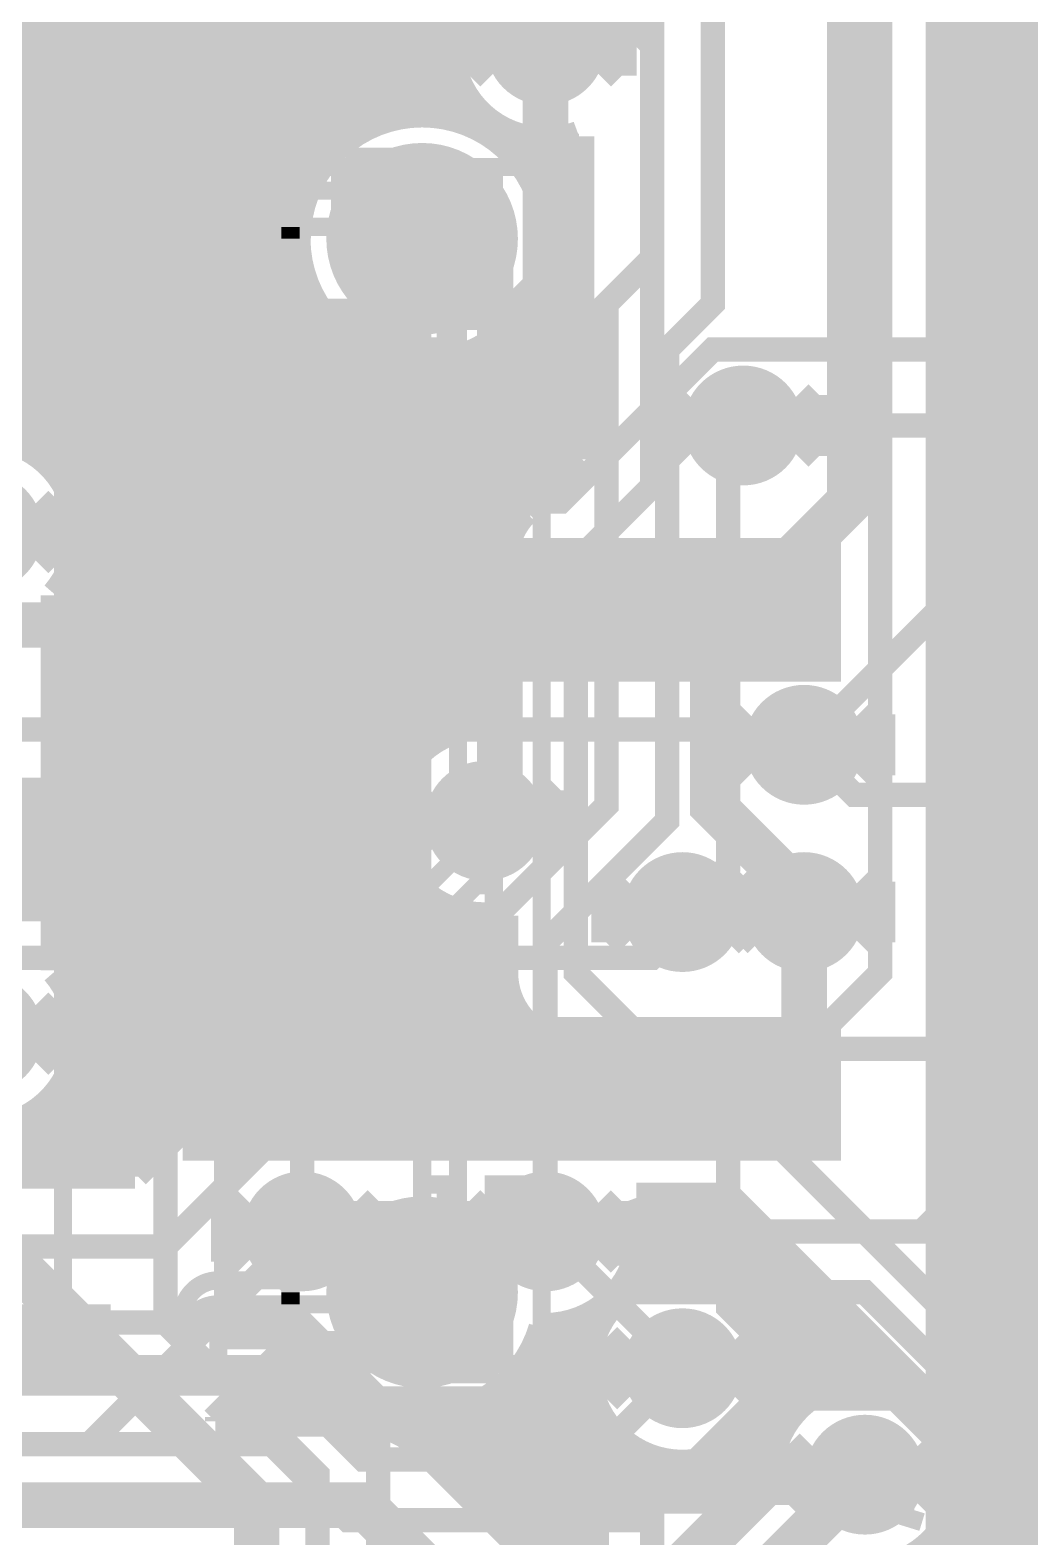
# Model space of a CAD drawing. Extents: x -10 to 131, y -93 to 209.
# Drawn here: x 105.68 to 114.03, y 16.12 to 28.7 of the extents above; entities that cross this region are included whole.
import ezdxf

# ---------------------------------------------------------------- set-up
doc = ezdxf.new("R2010")
doc.units = 0
doc.header["$MEASUREMENT"] = 0
doc.layers.get('0').update_dxf_attribs({"linetype": 'CONTINUOUS'})
for name, color, linetype in [('22-303-0_AST', 7, 'CONTINUOUS'), ('22-303-0_BOT', 2, 'CONTINUOUS'), ('22-303-0_DRD', 6, 'CONTINUOUS'), ('22-303-0_DRL', 1, 'CONTINUOUS'), ('22-303-0_GND', 3, 'CONTINUOUS'), ('22-303-0_IN1', 10, 'CONTINUOUS'), ('22-303-0_SMT', 9, 'CONTINUOUS'), ('22-303-0_SPT', 11, 'CONTINUOUS'), ('22-303-0_SST', 8, 'CONTINUOUS'), ('22-303-0_TOP', 15, 'CONTINUOUS'), ('THRUHOLE_NPT', 7, 'CONTINUOUS'), ('THRUHOLE_TAP', 2, 'CONTINUOUS')]:
    doc.layers.add(name, color=color, linetype=linetype)

# ---------------------------------------------------------------- blocks, each defined once
blk = doc.blocks.new('ROUND_28')
at = {"const_width": 0.54991}
blk.add_lwpolyline([(-0.274954, 0, 1), (0.274954, 0, 1)], format="xyb", close=True, dxfattribs=at)
blk = doc.blocks.new('ROUND_70')
at = {"const_width": 0.29972}
blk.add_lwpolyline([(-0.14986, 0, 1), (0.14986, 0, 1)], format="xyb", close=True, dxfattribs=at)
blk = doc.blocks.new('ROUND_116')
at = {"const_width": 0.10033}
blk.add_lwpolyline([(-0.050164, 0, 1), (0.050164, 0, 1)], format="xyb", close=True, dxfattribs=at)
blk = doc.blocks.new('ROUND_117')
at = {"const_width": 0.10033}
blk.add_lwpolyline([(-0.050164, 0, 1), (0.050164, 0, 1)], format="xyb", close=True, dxfattribs=at)
blk = doc.blocks.new('ROUND_85')
at = {"const_width": 0.8001}
blk.add_lwpolyline([(-0.40005, 0, 1), (0.40005, 0, 1)], format="xyb", close=True, dxfattribs=at)
blk = doc.blocks.new('ROUND_98')
at = {"const_width": 0.50038}
blk.add_lwpolyline([(-0.25019, 0, 1), (0.25019, 0, 1)], format="xyb", close=True, dxfattribs=at)
blk = doc.blocks.new('ROUND_100')
at = {"const_width": 0.50038}
blk.add_lwpolyline([(-0.25019, 0, 1), (0.25019, 0, 1)], format="xyb", close=True, dxfattribs=at)
blk = doc.blocks.new('RECTANGLE_29')
blk.add_solid([(2.74955, 0.59944), (2.74955, -0.59944), (-2.74955, 0.59944), (-2.74955, -0.59944)])
blk = doc.blocks.new('ROUND_108')
at = {"const_width": 0.10033}
blk.add_lwpolyline([(-0.050164, 0, 1), (0.050164, 0, 1)], format="xyb", close=True, dxfattribs=at)

msp = doc.modelspace()

# ---------------------------------------------------------------- linework, layer by layer
at = {"layer": '22-303-0_AST', "const_width": 0.1524}
for points in [[(106.94924, 17.75968), (106.94924, 17.55902), (105.95102, 17.55902), (105.95102, 27.559), (106.94924, 27.559)], [(107.24896, 18.0594), (108.95076, 18.0594), (109.14888, 18.0594), (109.14888, 19.06016), (108.95076, 19.06016), (108.95076, 18.0594), (109.25048, 17.75968), (109.25048, 19.90852), (109.5502, 19.90852), (109.5502, 21.81098), (109.25048, 21.81098), (108.95076, 21.50872), (108.95076, 24.20874), (108.95076, 24.4602), (108.95076, 25.2603), (108.95076, 25.50922), (108.95076, 26.0604), (108.95076, 27.05862), (109.25048, 27.36088), (107.24896, 27.36088), (107.24896, 27.559), (106.94924, 27.559), (106.94924, 27.36088)], [(109.5502, 27.559), (109.94898, 27.559), (109.94898, 26.0604), (109.5502, 26.0604), (109.5502, 27.559), (107.24896, 27.559)], [(106.94924, 27.16022), (106.94924, 27.36088)], [(109.25048, 21.81098), (109.25048, 23.90902), (109.5502, 23.90902), (109.5502, 25.80894), (109.25048, 25.80894), (109.25048, 27.36088)], [(107.24896, 27.05862), (108.95076, 27.05862), (109.14888, 27.05862), (109.14888, 26.0604), (108.95076, 26.0604)], [(107.85094, 27.05862), (107.85094, 26.95956)], [(107.74934, 26.8605), (107.24896, 26.8605)], [(105.95102, 25.56002), (103.9495, 25.56002), (103.9495, 25.85974), (103.9495, 26.15946), (105.95102, 26.15946)], [(109.94898, 19.06016), (109.94898, 26.0604)], [(109.25048, 25.80894), (108.95076, 25.50922)], [(109.5502, 25.56002), (109.40034, 25.56002), (109.10062, 25.2603)], [(108.95076, 25.2603), (109.10062, 25.2603), (109.5502, 25.2603)], [(108.95076, 24.4602), (109.10062, 24.4602), (109.5502, 24.4602)], [(109.10062, 24.4602), (109.40034, 24.16048), (109.5502, 24.16048)], [(108.95076, 24.20874), (109.25048, 23.90902)], [(109.94898, 23.56104), (111.9505, 23.56104), (111.9505, 23.86076), (111.9505, 24.16048), (109.94898, 24.16048)], [(105.95102, 21.55952), (103.9495, 21.55952), (103.9495, 21.85924), (103.9495, 22.15896), (105.95102, 22.15896)], [(109.5502, 21.55952), (109.40034, 21.55952), (109.10062, 21.2598), (108.95076, 21.2598), (108.95076, 21.50872)], [(109.5502, 20.15998), (109.40034, 20.15998), (109.10062, 20.4597), (108.95076, 20.4597), (108.95076, 21.2598)], [(109.5502, 21.2598), (109.10062, 21.2598)], [(109.25048, 19.90852), (108.95076, 20.21078), (108.95076, 20.4597)], [(109.10062, 20.4597), (109.5502, 20.4597)], [(108.95076, 20.21078), (108.95076, 19.06016)], [(109.94898, 20.15998), (111.9505, 20.15998), (111.9505, 19.86026), (111.9505, 19.56054), (109.94898, 19.56054)], [(109.94898, 17.55902), (109.5502, 17.55902), (109.5502, 19.06016), (109.94898, 19.06016), (109.94898, 17.55902)], [(110.66018, 18.38198), (110.66018, 18.6182)], [(110.66018, 18.49882), (111.67618, 18.49882), (111.506, 18.6182)], [(107.74934, 18.26006), (107.24896, 18.26006)], [(107.85094, 18.0594), (107.85094, 18.161)], [(106.94924, 17.96034), (106.94924, 17.75968)], [(106.94924, 17.55902), (107.24896, 17.55902), (107.24896, 17.75968), (109.25048, 17.75968)], [(109.5502, 17.55902), (107.24896, 17.55902)]]:
    msp.add_lwpolyline(points, dxfattribs=at)
for points in [[(106.94924, 27.36088, 0.4142136), (107.24896, 27.06116)], [(106.94924, 27.16022, 0.4142136), (107.24896, 26.8605)], [(107.72648, 26.85542, 0.4142136), (107.82554, 26.95448)], [(107.95, 26.15946, 0.4142136), (107.65028, 25.85974)], [(108.24972, 25.85974, 0.4142136), (107.95, 26.15946)], [(107.65028, 25.85974, 0.4142136), (107.95, 25.56002)], [(107.95, 25.56002, 0.4142136), (108.24972, 25.85974)], [(107.95, 24.16048, 0.4142136), (107.65028, 23.86076)], [(108.24972, 23.86076, 0.4142136), (107.95, 24.16048)], [(107.65028, 23.86076, 0.4142136), (107.95, 23.56104)], [(107.95, 23.56104, 0.4142136), (108.24972, 23.86076)], [(107.95, 22.15896, 0.4142136), (107.65028, 21.85924)], [(108.24972, 21.85924, 0.4142136), (107.95, 22.15896)], [(107.65028, 21.85924, 0.4142136), (107.95, 21.55952)], [(107.95, 21.55952, 0.4142136), (108.24972, 21.85924)], [(107.95, 20.15998, 0.4142136), (107.65028, 19.86026)], [(108.24972, 19.86026, 0.4142136), (107.95, 20.15998)], [(107.65028, 19.86026, 0.4142136), (107.95, 19.56054)], [(107.95, 19.56054, 0.4142136), (108.24972, 19.86026)], [(107.24896, 18.26006, 0.4142136), (106.94924, 17.96034)], [(107.85094, 18.161, 0.4142136), (107.74934, 18.2626)], [(107.24896, 18.0594, 0.4142136), (106.94924, 17.75968)]]:
    msp.add_lwpolyline(points, format="xyb", dxfattribs=at)
at = {"layer": '22-303-0_BOT'}
for points, const_width in [([(115.951, 48.133), (115.697, 48.387), (112.649, 48.387), (111.887, 47.625), (111.887, 32.893), (110.871, 31.877), (110.871, 24.892), (110.236, 24.257), (110.236, 20.828), (110.871, 20.193), (114.3, 20.193), (114.3, 20.701), (116.459, 22.86), (116.586, 22.86)], 0.2032), ([(112.141, 22.733), (114.046, 24.638), (114.046, 28.702), (112.141, 30.607), (112.141, 32.512), (112.649, 33.02), (112.649, 36.957), (115.697, 40.005), (115.697, 44.704), (113.665, 46.736), (113.665, 47.752)], 0.2032), ([(105.664, 39.80434), (105.664, 25.2222)], 0.254), ([(105.8926, 39.80434), (105.8926, 25.03932)], 0.254), ([(106.1212, 39.80434), (106.1212, 19.1516)], 0.254), ([(106.3498, 39.80434), (106.3498, 19.1516)], 0.254), ([(106.5784, 39.80434), (106.5784, 19.17446)], 0.254), ([(106.807, 39.80434), (106.807, 19.40306)], 0.254), ([(107.0356, 39.80434), (107.0356, 19.63166)], 0.254), ([(107.2642, 30.30728), (107.2642, 19.86026)], 0.254), ([(112.141, 21.336), (112.141, 21.463), (111.379, 22.225), (111.379, 23.622), (112.522, 24.765), (112.522, 29.21), (111.506, 30.226)], 0.381), ([(107.4928, 30.06852), (107.4928, 20.07108)], 0.254), ([(107.7214, 29.9593), (107.7214, 20.15744)], 0.254), ([(108.1786, 29.9593), (108.1786, 27.68346)], 0.254), ([(108.4072, 30.0355), (108.4072, 27.86634)], 0.254), ([(108.6358, 30.0355), (108.6358, 27.96794)], 0.254), ([(108.8644, 30.0355), (108.8644, 28.01366)], 0.254), ([(109.093, 30.0355), (109.093, 28.00604)], 0.254), ([(107.95, 29.92628), (107.95, 27.30246)], 0.254), ([(109.17428, 28.6258), (102.8446, 28.6258)], 0.254), ([(109.1946, 28.3972), (102.8446, 28.3972)], 0.254), ([(109.2835, 28.1686), (102.8446, 28.1686)], 0.254), ([(109.3216, 28.11018), (109.3216, 27.95016)], 0.254), ([(108.55198, 27.94), (102.8446, 27.94)], 0.254), ([(109.48162, 27.94), (109.347, 27.94)], 0.254), ([(109.5502, 27.89174), (109.5502, 27.83078)], 0.254), ([(110.2614, 27.81554), (110.2614, 25.14346)], 0.254), ([(108.20654, 27.7114), (102.8446, 27.7114)], 0.254), ([(110.2614, 27.7114), (109.69244, 27.7114)], 0.254), ([(109.7788, 27.79268), (109.7788, 27.61488)], 0.254), ([(110.0074, 27.76728), (110.0074, 24.88946)], 0.254), ([(110.236, 27.80792), (110.236, 25.11806)], 0.254), ([(108.03128, 27.4828), (102.8446, 27.4828)], 0.254), ([(110.2614, 27.4828), (109.8677, 27.4828)], 0.254), ([(107.93476, 27.2542), (102.8446, 27.2542)], 0.254), ([(110.2614, 27.2542), (109.96422, 27.2542)], 0.254), ([(107.89412, 27.0256), (102.8446, 27.0256)], 0.254), ([(110.2614, 27.0256), (110.00486, 27.0256)], 0.254), ([(107.90428, 26.797), (102.8446, 26.797)], 0.254), ([(110.2614, 26.797), (109.9947, 26.797)], 0.254), ([(107.96778, 26.5684), (102.8446, 26.5684)], 0.254), ([(107.95, 26.61412), (107.95, 20.1676)], 0.254), ([(110.2614, 26.5684), (109.9312, 26.5684)], 0.254), ([(108.09224, 26.3398), (102.8446, 26.3398)], 0.254), ([(109.7788, 26.3017), (109.7788, 24.66086)], 0.254), ([(110.2614, 26.3398), (109.80674, 26.3398)], 0.254), ([(108.1786, 26.23566), (108.1786, 20.1676)], 0.254), ([(108.3183, 26.1112), (102.8446, 26.1112)], 0.254), ([(108.4072, 26.05278), (108.4072, 20.1676)], 0.254), ([(109.5502, 26.08834), (109.5502, 22.90064)], 0.254), ([(110.2614, 26.1112), (109.58068, 26.1112)], 0.254), ([(108.6358, 25.94864), (108.6358, 20.1676)], 0.254), ([(109.3216, 25.96896), (109.3216, 22.89048)], 0.254), ([(110.2614, 25.8826), (102.8446, 25.8826)], 0.254), ([(108.8644, 25.90546), (108.8644, 22.62632)], 0.254), ([(109.093, 25.91054), (109.093, 22.8092)], 0.254), ([(110.2614, 25.654), (102.8446, 25.654)], 0.254), ([(110.2614, 25.4254), (102.8446, 25.4254)], 0.254), ([(110.2614, 25.1968), (105.70972, 25.1968)], 0.254), ([(110.2614, 25.14346), (109.81182, 24.69388)], 0.254), ([(110.0836, 24.9682), (105.94848, 24.9682)], 0.254), ([(109.855, 24.7396), (106.0577, 24.7396)], 0.254), ([(109.68228, 24.511), (106.09072, 24.511)], 0.254), ([(109.6264, 24.2824), (106.0577, 24.2824)], 0.254), ([(109.6264, 24.257), (109.6264, 22.89048)], 0.254), ([(109.6264, 24.0538), (105.94848, 24.0538)], 0.254), ([(105.8926, 23.98014), (105.8926, 20.84832)], 0.254), ([(105.8926, 23.98014), (105.8926, 20.84832)], 0.254), ([(109.6264, 23.8252), (105.8926, 23.8252)], 0.254), ([(109.6264, 23.5966), (105.8926, 23.5966)], 0.254), ([(109.6264, 23.368), (105.8926, 23.368)], 0.254), ([(109.6264, 23.1394), (105.8926, 23.1394)], 0.254), ([(109.6264, 22.9108), (105.8926, 22.9108)], 0.254), ([(108.9152, 22.6822), (105.8926, 22.6822)], 0.254), ([(108.74756, 22.4536), (105.8926, 22.4536)], 0.254), ([(108.67644, 22.225), (105.8926, 22.225)], 0.254), ([(108.67136, 21.9964), (105.8926, 21.9964)], 0.254), ([(101.346, 18.542), (106.807, 18.542), (107.823, 19.558), (111.76, 19.558), (115.189, 16.129), (115.189, 15.621), (115.697, 15.113), (115.697, 12.827), (118.491, 10.033), (118.491, 7.747), (119.761, 6.477), (121.158, 6.477), (123.19, 8.509), (123.19, 19.431), (120.777, 21.844), (119.761, 21.844), (119.634, 21.717), (119.634, 21.844)], 0.2032), ([(108.7374, 21.7678), (105.8926, 21.7678)], 0.254), ([(108.8898, 21.5392), (105.8926, 21.5392)], 0.254), ([(108.8644, 21.56714), (108.8644, 20.1676)], 0.254), ([(109.29366, 21.3106), (105.8926, 21.3106)], 0.254), ([(109.093, 21.38426), (109.093, 20.1676)], 0.254), ([(109.3216, 21.30552), (109.3216, 20.1676)], 0.254), ([(109.5502, 21.29282), (109.5502, 20.1676)], 0.254), ([(109.6264, 21.30552), (109.6264, 20.828)], 0.254), ([(109.6264, 21.082), (105.8926, 21.082)], 0.254), ([(109.6264, 20.8534), (105.8926, 20.8534)], 0.254), ([(109.66196, 20.6248), (106.02976, 20.6248)], 0.254), ([(109.8042, 20.3962), (106.08564, 20.3962)], 0.254), ([(109.7788, 20.42414), (109.7788, 20.1676)], 0.254), ([(109.8042, 20.3962), (110.0328, 20.1676)], 0.254), ([(110.0328, 20.1676), (106.07548, 20.1676)], 0.254), ([(110.0328, 20.1676), (107.823, 20.1676)], 0.254), ([(110.0074, 20.193), (110.0074, 20.1676)], 0.254), ([(107.3404, 19.939), (105.9942, 19.939)], 0.254), ([(107.3912, 19.9898), (106.553, 19.1516)], 0.254), ([(105.8926, 19.78914), (105.8926, 19.1516)], 0.254), ([(107.1118, 19.7104), (105.81132, 19.7104)], 0.254), ([(105.664, 19.60626), (105.664, 19.1516)], 0.254), ([(106.8832, 19.4818), (103.04018, 19.4818)], 0.254), ([(106.6546, 19.2532), (103.0224, 19.2532)], 0.254), ([(106.553, 19.1516), (102.99192, 19.1516)], 0.254), ([(111.506, 18.9484), (110.73892, 18.9484)], 0.254), ([(110.9218, 18.9484), (110.9218, 18.30832)], 0.254), ([(111.1504, 18.9484), (111.1504, 18.33372)], 0.254), ([(111.379, 18.9484), (111.379, 18.29308)], 0.254), ([(111.506, 18.9484), (114.5794, 15.875)], 0.254), ([(107.95, 18.669), (106.172, 16.891), (97.155, 16.891), (97.028, 16.764), (93.853, 16.764), (93.218, 16.129), (92.71, 16.129), (91.948, 15.367), (83.947, 15.367), (82.677, 16.637), (81.788, 16.637), (80.518, 15.367), (76.2, 15.367), (73.787, 17.78), (73.787, 18.034), (74.549, 18.796), (74.676, 18.796)], 0.2032), ([(111.6584, 18.796), (110.77956, 18.796)], 0.254), ([(111.6076, 18.8468), (111.6076, 18.1737)], 0.254), ([(111.887, 18.5674), (110.7821, 18.5674)], 0.254), ([(111.8362, 18.6182), (111.8362, 17.90954)], 0.254), ([(112.0648, 18.3896), (112.0648, 17.19326)], 0.254), ([(110.6932, 18.28546), (110.6932, 18.20926)], 0.254), ([(112.1156, 18.3388), (110.7186, 18.3388)], 0.254), ([(112.2934, 18.161), (112.2934, 17.3609)], 0.254), ([(110.4646, 18.0213), (110.4646, 17.99082)], 0.254), ([(112.3442, 18.1102), (111.68126, 18.1102)], 0.254), ([(106.299, 17.8816), (101.81082, 17.8816)], 0.254), ([(106.3498, 17.9324), (101.87432, 17.9324)], 0.254), ([(105.664, 17.9324), (105.664, 17.5006)], 0.254), ([(105.8926, 17.9324), (105.8926, 17.5006)], 0.254), ([(106.3498, 17.9324), (105.918, 17.5006)], 0.254), ([(106.1212, 17.9324), (106.1212, 17.70126)], 0.254), ([(110.39856, 17.8816), (110.16234, 17.8816)], 0.254), ([(110.236, 17.90192), (110.236, 12.93876)], 0.254), ([(112.5728, 17.8816), (111.8489, 17.8816)], 0.254), ([(112.522, 17.9324), (112.522, 17.43456)], 0.254), ([(107.95254, 17.80794), (107.22356, 17.0815)], 0.254), ([(107.95, 17.8054), (107.95, 17.0815)], 0.254), ([(110.0074, 17.86128), (110.0074, 15.81912)], 0.254), ([(106.0704, 17.653), (96.42856, 17.653)], 0.254), ([(108.02112, 17.653), (107.79506, 17.653)], 0.254), ([(110.32744, 17.653), (109.87786, 17.653)], 0.254), ([(112.8014, 17.653), (111.92256, 17.653)], 0.254), ([(112.7506, 17.7038), (112.7506, 17.4371)], 0.254), ([(105.918, 17.5006), (97.155, 17.5006)], 0.254), ([(107.7214, 17.5768), (107.7214, 17.0815)], 0.254), ([(109.7788, 17.50314), (109.7788, 16.05026)], 0.254), ([(108.18876, 17.4244), (107.56646, 17.4244)], 0.254), ([(108.1786, 17.4371), (108.1786, 17.0815)], 0.254), ([(110.32236, 17.4244), (109.71022, 17.4244)], 0.254), ([(112.46866, 17.4244), (111.9251, 17.4244)], 0.254), ([(113.03, 17.4244), (112.82934, 17.4244)], 0.254), ([(112.9792, 17.4752), (112.9792, 17.3736)], 0.254), ([(107.4928, 17.3482), (107.4928, 17.0815)], 0.254), ([(108.4072, 17.25168), (108.4072, 17.0815)], 0.254), ([(109.5502, 17.28978), (109.5502, 16.27886)], 0.254), ([(113.2078, 17.2466), (113.2078, 17.21866)], 0.254), ([(107.2642, 17.1196), (107.2642, 17.0815)], 0.254), ([(108.51642, 17.1958), (107.33786, 17.1958)], 0.254), ([(108.6358, 17.15008), (108.6358, 17.05864)], 0.254), ([(109.3216, 17.1704), (109.3216, 16.50746)], 0.254), ([(110.3884, 17.1958), (109.38256, 17.1958)], 0.254), ([(111.8362, 17.14246), (111.8362, 16.81226)], 0.254), ([(112.0648, 17.1958), (111.8616, 17.1958)], 0.254), ([(113.2586, 17.1958), (113.23066, 17.1958)], 0.254), ([(108.458, 17.0815), (107.22356, 17.0815)], 0.254), ([(108.8644, 17.1069), (108.8644, 16.94942)], 0.254), ([(109.093, 17.11198), (109.093, 16.73606)], 0.254), ([(110.4646, 17.06118), (110.4646, 16.43888)], 0.254), ([(113.4364, 17.018), (113.4364, 16.81734)], 0.254), ([(110.5408, 16.9672), (108.84154, 16.9672)], 0.254), ([(108.95838, 16.87068), (109.97692, 15.85214)], 0.254), ([(111.6076, 16.8783), (111.6076, 16.58366)], 0.254), ([(111.9124, 16.9672), (111.70666, 16.9672)], 0.254), ([(113.4872, 16.9672), (113.3856, 16.9672)], 0.254), ([(110.94466, 16.7386), (109.09046, 16.7386)], 0.254), ([(110.6932, 16.84274), (110.6932, 16.43888)], 0.254), ([(110.9218, 16.74368), (110.9218, 16.43888)], 0.254), ([(111.76254, 16.7386), (111.30534, 16.7386)], 0.254), ([(111.379, 16.75892), (111.379, 16.43888)], 0.254), ([(111.86668, 16.84274), (111.46282, 16.43888)], 0.254), ([(113.7158, 16.7386), (113.4491, 16.7386)], 0.254), ([(113.665, 16.7894), (113.665, 15.15872)], 0.254), ([(111.1504, 16.71828), (111.1504, 16.43888)], 0.254), ([(112.649, 16.637), (111.506, 15.494), (111.506, 13.27912), (111.60506, 13.18006), (111.49076, 13.18006)], 0.381), ([(111.53394, 16.51), (109.31906, 16.51)], 0.254), ([(113.9444, 16.51), (113.44656, 16.51)], 0.254), ([(113.8936, 16.5608), (113.8936, 15.1257)], 0.254), ([(109.48924, 9.67994), (109.48924, 15.35176), (108.458, 16.383), (97.536, 16.383), (97.409, 16.256)], 0.381), ([(110.38332, 16.43888), (110.38332, 12.93876)], 0.254), ([(111.46282, 16.43888), (110.38332, 16.43888)], 0.254), ([(113.4364, 16.45666), (113.4364, 15.42034)], 0.254), ([(110.38332, 16.2814), (109.54766, 16.2814)], 0.254), ([(114.173, 16.2814), (113.3729, 16.2814)], 0.254), ([(114.1222, 16.3322), (114.1222, 15.01648)], 0.254), ([(110.38332, 16.0528), (109.77626, 16.0528)], 0.254), ([(114.4016, 16.0528), (113.20526, 16.0528)], 0.254), ([(113.2078, 16.0528), (113.2078, 15.82166)], 0.254)]:
    msp.add_lwpolyline(points, dxfattribs=dict(at, const_width=const_width))
at = {"layer": '22-303-0_BOT', "const_width": 0.254}
for points in [[(109.982, 29.38272, 0.4142136), (109.17428, 28.575)], [(109.17428, 28.575, 0.4142136), (109.982, 27.76728)], [(108.95076, 28.0162, 0.4142136), (107.89412, 26.95956)], [(110.0074, 26.95956, 0.4142136), (108.95076, 28.0162)], [(109.982, 27.76728, 0.0883598), (110.26088, 27.81695)], [(107.89158, 26.95956, 0.4142136), (108.95076, 25.90038)], [(108.95076, 25.90292, 0.4142136), (110.0074, 26.95956)], [(106.09072, 24.511, 0.4142136), (105.283, 25.31872)], [(109.8042, 24.6888, 0.1989124), (109.62534, 24.257)], [(109.8042, 24.6888, 0.1989124), (109.62534, 24.257)], [(105.8926, 23.98014, 0.1810567), (106.09135, 24.511)], [(109.474, 22.90572, 0.4142136), (108.66628, 22.098)], [(109.6264, 22.89048, 0.0475328), (109.474, 22.905)], [(108.66628, 22.098, 0.4142136), (109.474, 21.29028)], [(109.474, 21.29028, 0.0475322), (109.62653, 21.30481)], [(106.09072, 20.32, 0.1804438), (105.89338, 20.849)], [(109.6264, 20.828, 0.1989124), (109.80495, 20.39695)], [(105.283, 19.51228, 0.4142136), (106.09072, 20.32)], [(107.823, 20.1676, 0.198913), (107.39195, 19.98905)], [(107.823, 20.1676, 0.198913), (107.39195, 19.98905)], [(110.78972, 18.669, 0.088634), (110.73974, 18.9487)], [(110.78972, 18.669, 0.088634), (110.73974, 18.9487)], [(109.982, 17.86128, 0.4142136), (110.78972, 18.669)], [(109.982, 17.86128, 0.4142136), (110.78972, 18.669)], [(111.125, 18.33372, 0.4142136), (110.31728, 17.526)], [(111.93272, 17.526, 0.4142136), (111.125, 18.33372)], [(107.95254, 17.80794, 0.3178045), (108.95076, 17.10182)], [(108.95076, 17.10182, 0.3324807), (109.96676, 17.86128)], [(110.31728, 17.526, 0.4142136), (111.125, 16.71828)], [(111.125, 16.71828, 0.4142136), (111.93272, 17.526)], [(112.649, 17.44472, 0.3407478), (111.86668, 16.84274)], [(113.45672, 16.637, 0.4142136), (112.649, 17.44472)], [(108.95076, 16.87576, 0.1989124), (108.458, 17.07987)], [(108.95076, 16.87576, 0.1989124), (108.458, 17.07987)], [(113.0554, 15.9385, 0.2670532), (113.45712, 16.637)]]:
    msp.add_lwpolyline(points, format="xyb", dxfattribs=at)
at = {"layer": '22-303-0_DRD', "const_width": 0.254}
for points in [[(109.347, 28.321), (109.982, 28.956)], [(109.982, 28.956), (110.617, 28.321)], [(109.347, 28.829), (109.347, 28.321)], [(109.982, 28.194), (109.347, 28.829)], [(110.617, 28.829), (109.982, 28.194)], [(110.617, 28.321), (110.617, 28.829)], [(108.31576, 27.59456), (108.31576, 26.95956)], [(108.95076, 27.59456), (108.31576, 27.59456)], [(108.95076, 26.32456), (108.95076, 27.59456)], [(108.31576, 26.95956), (109.58576, 26.95956)], [(109.58576, 26.95956), (109.58576, 26.32456)], [(109.58576, 26.32456), (108.95076, 26.32456)], [(110.998, 25.146), (111.633, 25.781)], [(111.633, 25.781), (112.268, 25.146)], [(110.998, 25.654), (110.998, 25.146)], [(111.633, 25.019), (110.998, 25.654)], [(112.268, 25.654), (111.633, 25.019)], [(112.268, 25.146), (112.268, 25.654)], [(105.283, 24.892), (105.918, 24.257)], [(105.918, 24.765), (105.283, 24.13)], [(105.918, 24.257), (105.918, 24.765)], [(111.506, 22.479), (112.141, 23.114)], [(112.141, 23.114), (112.776, 22.479)], [(111.506, 22.987), (111.506, 22.479)], [(112.141, 22.352), (111.506, 22.987)], [(112.776, 22.987), (112.141, 22.352)], [(112.776, 22.479), (112.776, 22.987)], [(108.839, 21.844), (109.474, 22.479)], [(109.474, 22.479), (110.109, 21.844)], [(108.839, 22.352), (108.839, 21.844)], [(109.474, 21.717), (108.839, 22.352)], [(110.109, 22.352), (109.474, 21.717)], [(110.109, 21.844), (110.109, 22.352)], [(110.49, 21.082), (111.125, 21.717)], [(111.125, 21.717), (111.76, 21.082)], [(111.506, 21.082), (112.141, 21.717)], [(112.141, 21.717), (112.776, 21.082)], [(110.49, 21.59), (110.49, 21.082)], [(111.125, 20.955), (110.49, 21.59)], [(111.76, 21.59), (111.125, 20.955)], [(111.506, 21.59), (111.506, 21.082)], [(112.141, 20.955), (111.506, 21.59)], [(111.76, 21.082), (111.76, 21.59)], [(112.776, 21.59), (112.141, 20.955)], [(112.776, 21.082), (112.776, 21.59)], [(105.283, 20.701), (105.918, 20.066)], [(105.918, 20.574), (105.283, 19.939)], [(105.918, 20.066), (105.918, 20.574)], [(107.315, 18.415), (107.95, 19.05)], [(107.95, 19.05), (108.585, 18.415)], [(109.347, 18.415), (109.982, 19.05)], [(109.347, 18.415), (109.982, 19.05)], [(109.982, 19.05), (110.617, 18.415)], [(109.982, 19.05), (110.617, 18.415)], [(107.315, 18.923), (107.315, 18.415)], [(107.95, 18.288), (107.315, 18.923)], [(108.585, 18.923), (107.95, 18.288)], [(108.585, 18.415), (108.585, 18.923)], [(109.347, 18.923), (109.347, 18.415)], [(109.982, 18.288), (109.347, 18.923)], [(109.347, 18.923), (109.347, 18.415)], [(109.982, 18.288), (109.347, 18.923)], [(110.617, 18.923), (109.982, 18.288)], [(110.617, 18.923), (109.982, 18.288)], [(110.617, 18.415), (110.617, 18.923)], [(110.617, 18.415), (110.617, 18.923)], [(108.31576, 18.796), (108.31576, 18.161)], [(108.95076, 18.796), (108.31576, 18.796)], [(108.95076, 17.526), (108.95076, 18.796)], [(108.31576, 18.161), (109.58576, 18.161)], [(109.58576, 18.161), (109.58576, 17.526)], [(110.49, 17.272), (111.125, 17.907)], [(111.125, 17.907), (111.76, 17.272)], [(110.49, 17.78), (110.49, 17.272)], [(111.125, 17.145), (110.49, 17.78)], [(111.76, 17.78), (111.125, 17.145)], [(111.76, 17.272), (111.76, 17.78)], [(109.58576, 17.526), (108.95076, 17.526)], [(112.014, 16.383), (112.649, 17.018)], [(112.649, 17.018), (113.284, 16.383)], [(112.014, 16.891), (112.014, 16.383)], [(112.649, 16.256), (112.014, 16.891)], [(113.284, 16.891), (112.649, 16.256)], [(113.284, 16.383), (113.284, 16.891)]]:
    msp.add_lwpolyline(points, dxfattribs=at)
at = {"layer": '22-303-0_IN1'}
for points, const_width in [([(111.76, 95.504), (111.76, 80.899), (112.014, 80.645), (112.014, 66.929), (113.538, 65.405), (113.538, 64.389), (112.395, 63.246), (112.395, 62.611), (112.522, 62.484), (112.522, 54.864), (110.49, 52.832), (110.49, 38.862), (110.871, 38.481), (110.871, 29.591), (111.379, 29.083), (111.379, 26.416), (110.998, 26.035), (110.998, 22.098), (109.982, 21.082), (109.982, 18.669)], 0.2032), ([(112.903, 65.151), (112.522, 65.151), (112.014, 64.643), (112.014, 63.627), (111.9505, 63.627), (111.9505, 62.357), (112.014, 62.357), (112.014, 54.991), (109.982, 52.959), (109.982, 31.369), (109.601, 30.988), (109.601, 29.845), (110.871, 28.575), (110.871, 26.797), (110.49, 26.416), (110.49, 22.225), (107.95, 19.685), (107.95, 18.669)], 0.2032), ([(74.93, -17.78), (74.93, -17.907), (79.883, -22.86), (101.346, -22.86), (105.283, -18.923), (105.283, -13.335), (111.506, -7.112), (111.506, -0.762), (108.585, 2.159), (108.585, 16.891), (107.315, 18.161), (107.315, 27.305), (108.585, 28.575), (108.585, 56.515)], 0.2032), ([(106.807, 54.61), (106.807, 17.907), (108.077, 16.637), (108.077, 6.35), (107.315, 5.588), (107.315, 1.143)], 0.2032), ([(106.172, -1.143), (106.172, 5.715), (107.569, 7.112), (107.569, 16.383), (104.521, 19.431), (104.521, 33.782), (103.505, 34.798), (103.505, 48.895)], 0.381), ([(112.522, 38.608), (112.776, 38.354), (112.776, 20.828), (111.506, 19.558), (111.506, 18.034), (111.76, 17.78), (111.76, 17.272), (110.871, 16.383), (110.871, 11.684), (112.014, 10.541), (112.014, -7.747), (111.252, -8.509), (111.252, -9.652)], 0.2032), ([(113.665, 14.351), (113.665, 14.605), (113.792, 14.732), (113.792, 31.623), (113.792, 35.687)], 1.27), ([(109.474, 22.098), (109.601, 22.225), (109.601, 26.162), (109.982, 26.543), (109.982, 28.575)], 0.381), ([(111.125, 21.336), (111.506, 21.717), (111.506, 25.273), (111.633, 25.4)], 0.2032), ([(109.982, 18.669), (111.125, 17.526)], 0.2032)]:
    msp.add_lwpolyline(points, dxfattribs=dict(at, const_width=const_width))
at = {"layer": '22-303-0_SST', "const_width": 0.1524}
for points in [[(106.94924, 17.75968), (106.94924, 17.55902), (105.95102, 17.55902), (105.95102, 27.559), (106.94924, 27.559)], [(107.24896, 18.0594), (108.95076, 18.0594), (109.14888, 18.0594), (109.14888, 19.06016), (108.95076, 19.06016), (108.95076, 18.0594), (109.25048, 17.75968), (109.25048, 19.90852), (109.5502, 19.90852), (109.5502, 21.81098), (109.25048, 21.81098), (108.95076, 21.50872), (108.95076, 24.20874), (108.95076, 24.4602), (108.95076, 25.2603), (108.95076, 25.50922), (108.95076, 26.0604), (108.95076, 27.05862), (109.25048, 27.36088), (107.24896, 27.36088), (107.24896, 27.559), (106.94924, 27.559), (106.94924, 27.36088)], [(109.5502, 27.559), (109.94898, 27.559), (109.94898, 26.0604), (109.5502, 26.0604), (109.5502, 27.559), (107.24896, 27.559)], [(106.94924, 27.16022), (106.94924, 27.36088)], [(109.25048, 21.81098), (109.25048, 23.90902), (109.5502, 23.90902), (109.5502, 25.80894), (109.25048, 25.80894), (109.25048, 27.36088)], [(107.24896, 27.05862), (108.95076, 27.05862), (109.14888, 27.05862), (109.14888, 26.0604), (108.95076, 26.0604)], [(107.85094, 27.05862), (107.85094, 26.95956)], [(107.74934, 26.8605), (107.24896, 26.8605)], [(105.95102, 25.56002), (103.9495, 25.56002), (103.9495, 25.85974), (103.9495, 26.15946), (105.95102, 26.15946)], [(109.94898, 19.06016), (109.94898, 26.0604)], [(109.25048, 25.80894), (108.95076, 25.50922)], [(109.5502, 25.56002), (109.40034, 25.56002), (109.10062, 25.2603)], [(108.95076, 25.2603), (109.10062, 25.2603), (109.5502, 25.2603)], [(108.95076, 24.4602), (109.10062, 24.4602), (109.5502, 24.4602)], [(109.10062, 24.4602), (109.40034, 24.16048), (109.5502, 24.16048)], [(108.95076, 24.20874), (109.25048, 23.90902)], [(109.94898, 23.56104), (111.9505, 23.56104), (111.9505, 23.86076), (111.9505, 24.16048), (109.94898, 24.16048)], [(105.95102, 21.55952), (103.9495, 21.55952), (103.9495, 21.85924), (103.9495, 22.15896), (105.95102, 22.15896)], [(109.5502, 21.55952), (109.40034, 21.55952), (109.10062, 21.2598), (108.95076, 21.2598), (108.95076, 21.50872)], [(109.5502, 20.15998), (109.40034, 20.15998), (109.10062, 20.4597), (108.95076, 20.4597), (108.95076, 21.2598)], [(109.5502, 21.2598), (109.10062, 21.2598)], [(109.25048, 19.90852), (108.95076, 20.21078), (108.95076, 20.4597)], [(109.10062, 20.4597), (109.5502, 20.4597)], [(108.95076, 20.21078), (108.95076, 19.06016)], [(109.94898, 20.15998), (111.9505, 20.15998), (111.9505, 19.86026), (111.9505, 19.56054), (109.94898, 19.56054)], [(109.94898, 17.55902), (109.5502, 17.55902), (109.5502, 19.06016), (109.94898, 19.06016), (109.94898, 17.55902)], [(110.84306, 18.62582), (110.84306, 18.796)], [(110.84306, 18.71218), (111.68888, 18.71218), (111.54918, 18.796)], [(107.74934, 18.26006), (107.24896, 18.26006)], [(107.85094, 18.0594), (107.85094, 18.161)], [(106.94924, 17.96034), (106.94924, 17.75968)], [(106.94924, 17.55902), (107.24896, 17.55902), (107.24896, 17.75968), (109.25048, 17.75968)], [(109.5502, 17.55902), (107.24896, 17.55902)], [(113.12652, 16.24076), (112.98682, 16.28394), (112.98682, 16.53794), (113.12652, 16.58112), (113.6904, 16.58112), (113.83264, 16.53794), (113.83264, 16.28394), (113.6904, 16.24076)]]:
    msp.add_lwpolyline(points, dxfattribs=at)
for points in [[(106.94924, 27.36088, 0.4142136), (107.24896, 27.06116)], [(106.94924, 27.16022, 0.4142136), (107.24896, 26.8605)], [(107.72648, 26.85542, 0.4142136), (107.82554, 26.95448)], [(107.95, 26.15946, 0.4142136), (107.65028, 25.85974)], [(108.24972, 25.85974, 0.4142136), (107.95, 26.15946)], [(107.65028, 25.85974, 0.4142136), (107.95, 25.56002)], [(107.95, 25.56002, 0.4142136), (108.24972, 25.85974)], [(107.95, 24.16048, 0.4142136), (107.65028, 23.86076)], [(108.24972, 23.86076, 0.4142136), (107.95, 24.16048)], [(107.65028, 23.86076, 0.4142136), (107.95, 23.56104)], [(107.95, 23.56104, 0.4142136), (108.24972, 23.86076)], [(107.95, 22.15896, 0.4142136), (107.65028, 21.85924)], [(108.24972, 21.85924, 0.4142136), (107.95, 22.15896)], [(107.65028, 21.85924, 0.4142136), (107.95, 21.55952)], [(107.95, 21.55952, 0.4142136), (108.24972, 21.85924)], [(107.95, 20.15998, 0.4142136), (107.65028, 19.86026)], [(108.24972, 19.86026, 0.4142136), (107.95, 20.15998)], [(107.65028, 19.86026, 0.4142136), (107.95, 19.56054)], [(107.95, 19.56054, 0.4142136), (108.24972, 19.86026)], [(107.24896, 18.26006, 0.4142136), (106.94924, 17.96034)], [(107.85094, 18.161, 0.4142136), (107.74934, 18.2626)], [(107.24896, 18.0594, 0.4142136), (106.94924, 17.75968)]]:
    msp.add_lwpolyline(points, format="xyb", dxfattribs=at)
at = {"layer": '22-303-0_TOP'}
for points, const_width in [([(115.69446, 35.93084), (114.681, 35.93084), (114.1603, 36.449), (107.442, 36.449), (106.426, 35.433), (106.426, 31.877), (102.616, 28.067), (102.616, 25.019), (103.90124, 23.73376), (106.299, 23.73376), (106.31424, 23.749), (107.823, 23.749), (107.93476, 23.86076), (109.70006, 23.86076)], 0.381), ([(106.19994, 25.85974), (106.19994, 27.20594), (108.712, 29.718), (108.712, 31.115), (110.363, 32.766), (111.76, 32.766), (112.97412, 33.98012), (115.69446, 33.98012)], 0.381), ([(109.982, 28.575), (109.474, 29.083), (109.474, 30.988), (110.617, 32.131), (112.141, 32.131), (113.33988, 33.32988), (115.69446, 33.32988)], 0.381), ([(124.079, 26.035), (111.379, 26.035), (110.109, 24.765), (106.03992, 24.765), (105.78592, 24.511), (105.283, 24.511)], 0.2032), ([(111.633, 25.4), (114.94008, 25.4), (115.32108, 25.019), (115.32108, 24.26462)], 0.2032), ([(94.107, 22.606), (94.107, 22.733), (94.234, 22.86), (112.014, 22.86), (112.141, 22.733), (112.5601, 22.3139), (115.32108, 22.3139)], 0.2032), ([(115.32108, 22.3139), (112.5601, 22.3139), (112.141, 22.733)], 0.2032), ([(106.19994, 21.85924), (107.442, 21.85924), (107.68076, 22.098), (109.474, 22.098)], 0.381), ([(109.70006, 19.86026), (109.9058, 20.066), (112.014, 20.066), (112.141, 20.193), (112.141, 21.336)], 0.381), ([(100.076, 21.082), (100.203, 20.955), (110.871, 20.955), (111.125, 21.209), (111.125, 21.336)], 0.2032), ([(121.92, 20.36572), (125.01372, 20.36572), (125.222, 20.574), (127.508, 20.574), (128.778, 19.304), (128.778, 17.907), (128.27, 17.399), (113.411, 17.399), (112.649, 18.161), (110.617, 18.161), (109.728, 17.272), (108.585, 17.272), (107.95, 17.907), (95.631, 17.907), (95.504, 17.78), (95.631, 17.78)], 0.2032), ([(109.982, 18.669), (113.12652, 18.669), (114.173, 19.71548), (115.32108, 19.71548)], 0.2032), ([(115.32108, 19.71548), (114.173, 19.71548), (113.12652, 18.669), (109.982, 18.669)], 0.2032), ([(111.125, 17.526), (110.363, 16.764), (108.458, 16.764), (107.823, 17.399), (97.028, 17.399), (96.774, 17.145), (76.962, 17.145), (76.454, 16.637), (76.454, 15.621), (76.708, 15.367), (77.343, 15.367), (77.978, 16.002), (79.248, 16.002), (81.28, 13.97), (82.55, 13.97), (83.21548, 13.3096), (83.21548, 11.04392)], 0.2032), ([(115.824, 15.875), (114.3, 15.875), (112.903, 17.272), (111.76, 17.272), (110.744, 16.256), (108.331, 16.256), (107.696, 16.891), (97.155, 16.891), (96.901, 16.637), (84.328, 16.637), (83.947, 16.256)], 0.2032), ([(97.52584, 11.30554), (97.52584, 12.30884), (98.806, 13.589), (99.822, 13.589), (101.981, 15.748), (110.998, 15.748), (111.887, 16.637), (112.649, 16.637)], 0.381)]:
    msp.add_lwpolyline(points, dxfattribs=dict(at, const_width=const_width))

# ---------------------------------------------------------------- block references
at = {"layer": '22-303-0_BOT'}
for name, p in [('ROUND_70', (109.982, 28.575)), ('ROUND_28', (108.95076, 26.95956)), ('ROUND_70', (111.633, 25.4)), ('ROUND_70', (112.141, 22.733)), ('ROUND_70', (109.474, 22.098)), ('ROUND_70', (111.125, 21.336)), ('ROUND_70', (112.141, 21.336)), ('ROUND_70', (107.95, 18.669)), ('ROUND_70', (109.982, 18.669)), ('ROUND_28', (108.95076, 18.161)), ('ROUND_70', (111.125, 17.526)), ('ROUND_70', (112.649, 16.637))]:
    msp.add_blockref(name, p, dxfattribs=at)
at = {"layer": '22-303-0_DRL'}
for name, p in [('ROUND_116', (109.982, 28.575)), ('ROUND_28', (108.95076, 26.95956)), ('ROUND_117', (111.633, 25.4)), ('ROUND_117', (112.141, 22.733)), ('ROUND_116', (109.474, 22.098)), ('ROUND_117', (111.125, 21.336)), ('ROUND_116', (112.141, 21.336)), ('ROUND_117', (107.95, 18.669)), ('ROUND_117', (109.982, 18.669)), ('ROUND_28', (108.95076, 18.161)), ('ROUND_117', (111.125, 17.526)), ('ROUND_116', (112.649, 16.637))]:
    msp.add_blockref(name, p, dxfattribs=at)
at = {"layer": '22-303-0_GND'}
for name, p in [('ROUND_98', (109.982, 28.575)), ('ROUND_85', (108.95076, 26.95956)), ('ROUND_100', (111.633, 25.4)), ('ROUND_98', (105.283, 24.511)), ('ROUND_100', (112.141, 22.733)), ('ROUND_98', (109.474, 22.098)), ('ROUND_100', (111.125, 21.336)), ('ROUND_98', (112.141, 21.336)), ('ROUND_98', (105.283, 20.32)), ('ROUND_100', (107.95, 18.669)), ('ROUND_100', (109.982, 18.669)), ('ROUND_85', (108.95076, 18.161)), ('ROUND_100', (111.125, 17.526)), ('ROUND_98', (112.649, 16.637))]:
    msp.add_blockref(name, p, dxfattribs=at)
at = {"layer": '22-303-0_IN1'}
for name, p in [('ROUND_70', (109.982, 28.575)), ('ROUND_28', (108.95076, 26.95956)), ('ROUND_70', (111.633, 25.4)), ('ROUND_70', (112.141, 22.733)), ('ROUND_70', (109.474, 22.098)), ('ROUND_70', (111.125, 21.336)), ('ROUND_70', (112.141, 21.336)), ('ROUND_70', (107.95, 18.669)), ('ROUND_70', (109.982, 18.669)), ('ROUND_28', (108.95076, 18.161)), ('ROUND_70', (111.125, 17.526)), ('ROUND_70', (112.649, 16.637))]:
    msp.add_blockref(name, p, dxfattribs=at)
at = {"layer": '22-303-0_SMT'}
for p in [(106.19994, 25.85974), (109.70006, 23.86076), (106.19994, 21.85924), (109.70006, 19.86026)]:
    msp.add_blockref('RECTANGLE_29', p, dxfattribs=at)
at = {"layer": '22-303-0_SPT'}
for p in [(106.19994, 25.85974), (109.70006, 23.86076), (106.19994, 21.85924), (109.70006, 19.86026)]:
    msp.add_blockref('RECTANGLE_29', p, dxfattribs=at)
at = {"layer": '22-303-0_TOP'}
for name, p in [('ROUND_70', (109.982, 28.575)), ('ROUND_28', (108.95076, 26.95956)), ('RECTANGLE_29', (106.19994, 25.85974)), ('ROUND_70', (111.633, 25.4)), ('RECTANGLE_29', (109.70006, 23.86076)), ('ROUND_70', (112.141, 22.733)), ('RECTANGLE_29', (106.19994, 21.85924)), ('ROUND_70', (109.474, 22.098)), ('ROUND_70', (111.125, 21.336)), ('ROUND_70', (112.141, 21.336)), ('RECTANGLE_29', (109.70006, 19.86026)), ('ROUND_70', (107.95, 18.669)), ('ROUND_70', (109.982, 18.669)), ('ROUND_28', (108.95076, 18.161)), ('ROUND_70', (111.125, 17.526)), ('ROUND_70', (112.649, 16.637))]:
    msp.add_blockref(name, p, dxfattribs=at)
at = {"layer": 'THRUHOLE_NPT'}
for p in [(108.95076, 26.95956), (108.95076, 18.161)]:
    msp.add_blockref('ROUND_28', p, dxfattribs=at)
at = {"layer": 'THRUHOLE_TAP'}
for p in [(109.982, 28.575), (111.633, 25.4), (112.141, 22.733), (109.474, 22.098), (111.125, 21.336), (112.141, 21.336), (107.95, 18.669), (109.982, 18.669), (111.125, 17.526), (112.649, 16.637)]:
    msp.add_blockref('ROUND_108', p, dxfattribs=at)

doc.saveas('drawing.dxf')
